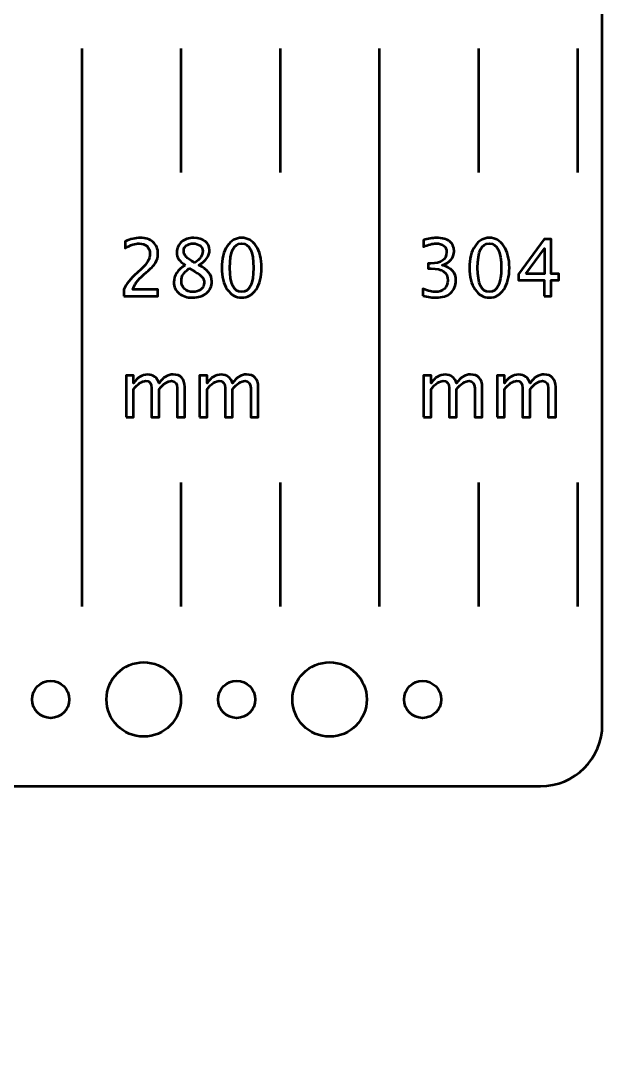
# Model space of a CAD drawing. Header units: centimetres. Extents: x -19.4 to 19.4, y -14.9 to 14.9.
# Drawn here: x 14.76 to 19.45, y -6.61 to 1.72 of the extents above; entities that cross this region are included whole.
import ezdxf

# ---------------------------------------------------------------- set-up
doc = ezdxf.new("R2010")
doc.units = ezdxf.units.CM
doc.header["$MEASUREMENT"] = 0
doc.layers.add('Layer 1', color=7, linetype='Continuous')

msp = doc.modelspace()

# ---------------------------------------------------------------- linework, layer by layer
at = {"layer": 'Layer 1', "lineweight": 53}
for centre, major_axis in [((15.75001, -3.75001), (0, 0.30001)), ((17.25001, -3.75001), (0, 0.30001)), ((15, -3.75), (0, 0.15)), ((16.5, -3.75), (0, 0.15)), ((18, -3.75), (0, 0.15))]:
    msp.add_ellipse(centre, major_axis=major_axis, ratio=1, dxfattribs=at)
msp.add_open_spline([(-18.95, -14.95), (-19.22614, -14.95), (-19.45, -14.72614), (-19.45, -14.45), (-19.45, -14.45), (-19.45, -14.45), (-19.45, 14.45), (-19.45, 14.45), (-19.45, 14.45), (-19.45, 14.72614), (-19.22614, 14.95), (-18.95, 14.95), (-18.95, 14.95), (-15.20782, 14.95), (-9.72204, 14.95), (-6.55, 14.95), (-6.55, 14.95), (-6.27386, 14.95), (-6.05, 14.72614), (-6.05, 14.45), (-6.05, 14.45), (-6.05, 14.45), (-6.05, 2.95), (-6.05, 2.95), (-6.05, 2.95), (-6.05, 2.95), (18.95, 2.95), (18.95, 2.95), (18.95, 2.95), (19.22614, 2.95), (19.45, 2.72614), (19.45, 2.45), (19.45, 2.45), (19.45, 2.45), (19.45, -3.95), (19.45, -3.95), (19.45, -3.95), (19.45, -4.22614), (19.22614, -4.45), (18.95, -4.45), (18.95, -4.45), (18.95, -4.45), (-6.05, -4.45), (-6.05, -4.45), (-6.05, -4.45), (-6.05, -4.45), (-6.05, -14.45), (-6.05, -14.45), (-6.05, -14.45), (-6.05, -14.72614), (-6.27386, -14.95), (-6.55, -14.95), (-6.55, -14.95), (-11.32775, -14.95), (-14.17225, -14.95), (-18.95, -14.95)], degree=3, knots=[0, 0, 0, 0, 0.0666667, 0.0666667, 0.0666667, 0.0666667, 0.1333333, 0.1333333, 0.1333333, 0.1333333, 0.2, 0.2, 0.2, 0.2, 0.2666667, 0.2666667, 0.2666667, 0.2666667, 0.3333333, 0.3333333, 0.3333333, 0.3333333, 0.4, 0.4, 0.4, 0.4, 0.4666667, 0.4666667, 0.4666667, 0.4666667, 0.5333333, 0.5333333, 0.5333333, 0.5333333, 0.6, 0.6, 0.6, 0.6, 0.6666667, 0.6666667, 0.6666667, 0.6666667, 0.7333333, 0.7333333, 0.7333333, 0.7333333, 0.8, 0.8, 0.8, 0.8, 0.8666667, 0.8666667, 0.8666667, 0.8666667, 1, 1, 1, 1], dxfattribs=at)
at = {"layer": 'Layer 1', "color": 5, "lineweight": 53}
for points in [[(15.25, 1.5), (15.25, 1.5), (15.25, -3), (15.25, -3)], [(16.05, 1.5), (16.05, 1.5), (16.05, 0.5), (16.05, 0.5)], [(16.85, 1.5), (16.85, 1.5), (16.85, 0.5), (16.85, 0.5)], [(17.65, 1.5), (17.65, 1.5), (17.65, -3), (17.65, -3)], [(18.45, 1.5), (18.45, 1.5), (18.45, 0.5), (18.45, 0.5)], [(19.25, 1.5), (19.25, 1.5), (19.25, 0.5), (19.25, 0.5)], [(16.05, -2), (16.05, -2), (16.05, -3), (16.05, -3)], [(16.85, -2), (16.85, -2), (16.85, -3), (16.85, -3)], [(18.45, -2), (18.45, -2), (18.45, -3), (18.45, -3)], [(19.25, -2), (19.25, -2), (19.25, -3), (19.25, -3)]]:
    msp.add_open_spline(points, degree=3, dxfattribs=at)
for points, knots in [([(15.58972, -0.49738), (15.58972, -0.49738), (15.58972, -0.44404), (15.58972, -0.44404), (15.58972, -0.44404), (15.6075, -0.40245), (15.64337, -0.35704), (15.69745, -0.30804), (15.69745, -0.30804), (15.69745, -0.30804), (15.73238, -0.27672), (15.73238, -0.27672), (15.73238, -0.27672), (15.77736, -0.23587), (15.7999, -0.19544), (15.7999, -0.15522), (15.7999, -0.15522), (15.7999, -0.1295), (15.79217, -0.10939), (15.77683, -0.09468), (15.77683, -0.09468), (15.76148, -0.07997), (15.74021, -0.07256), (15.71322, -0.07256), (15.71322, -0.07256), (15.68168, -0.07256), (15.64433, -0.08463), (15.60115, -0.10876), (15.60115, -0.10876), (15.60115, -0.10876), (15.60115, -0.05542), (15.60115, -0.05542), (15.60115, -0.05542), (15.64189, -0.03637), (15.68243, -0.02684), (15.72285, -0.02684), (15.72285, -0.02684), (15.76582, -0.02684), (15.80032, -0.03838), (15.82636, -0.06156), (15.82636, -0.06156), (15.85229, -0.08474), (15.86531, -0.11543), (15.86531, -0.15374), (15.86531, -0.15374), (15.86531, -0.18126), (15.85874, -0.2057), (15.84562, -0.22698), (15.84562, -0.22698), (15.83239, -0.24835), (15.80794, -0.27418), (15.77207, -0.30466), (15.77207, -0.30466), (15.77207, -0.30466), (15.74847, -0.32477), (15.74847, -0.32477), (15.74847, -0.32477), (15.69936, -0.36636), (15.671, -0.40615), (15.66338, -0.44404), (15.66338, -0.44404), (15.66338, -0.44404), (15.8634, -0.44404), (15.8634, -0.44404), (15.8634, -0.44404), (15.8634, -0.44404), (15.8634, -0.49738), (15.8634, -0.49738), (15.8634, -0.49738), (15.8634, -0.49738), (15.58972, -0.49738), (15.58972, -0.49738)], [0, 0, 0, 0, 0.0526316, 0.0526316, 0.0526316, 0.0526316, 0.1052632, 0.1052632, 0.1052632, 0.1052632, 0.1578947, 0.1578947, 0.1578947, 0.1578947, 0.2105263, 0.2105263, 0.2105263, 0.2105263, 0.2631579, 0.2631579, 0.2631579, 0.2631579, 0.3157895, 0.3157895, 0.3157895, 0.3157895, 0.3684211, 0.3684211, 0.3684211, 0.3684211, 0.4210526, 0.4210526, 0.4210526, 0.4210526, 0.4736842, 0.4736842, 0.4736842, 0.4736842, 0.5263158, 0.5263158, 0.5263158, 0.5263158, 0.5789474, 0.5789474, 0.5789474, 0.5789474, 0.6315789, 0.6315789, 0.6315789, 0.6315789, 0.6842105, 0.6842105, 0.6842105, 0.6842105, 0.7368421, 0.7368421, 0.7368421, 0.7368421, 0.7894737, 0.7894737, 0.7894737, 0.7894737, 0.8421053, 0.8421053, 0.8421053, 0.8421053, 0.8947368, 0.8947368, 0.8947368, 0.8947368, 1, 1, 1, 1]), ([(16.08459, -0.24751), (16.0594, -0.22994), (16.04183, -0.21364), (16.03199, -0.19851), (16.03199, -0.19851), (16.02215, -0.18348), (16.01728, -0.16527), (16.01728, -0.144), (16.01728, -0.144), (16.01728, -0.10929), (16.02998, -0.08103), (16.05527, -0.05934), (16.05527, -0.05934), (16.08067, -0.03764), (16.1138, -0.02684), (16.15465, -0.02684), (16.15465, -0.02684), (16.19233, -0.02684), (16.22291, -0.03605), (16.2463, -0.05447), (16.2463, -0.05447), (16.26969, -0.07278), (16.28144, -0.09669), (16.28144, -0.12601), (16.28144, -0.12601), (16.28144, -0.17046), (16.25297, -0.21099), (16.19614, -0.24751), (16.19614, -0.24751), (16.26525, -0.28137), (16.29986, -0.32508), (16.29986, -0.37863), (16.29986, -0.37863), (16.29986, -0.41684), (16.28536, -0.44806), (16.25646, -0.4724), (16.25646, -0.4724), (16.22757, -0.49664), (16.19042, -0.50881), (16.14492, -0.50881), (16.14492, -0.50881), (16.09951, -0.50881), (16.06289, -0.49738), (16.03495, -0.47452), (16.03495, -0.47452), (16.00712, -0.45177), (15.99315, -0.42171), (15.99315, -0.38456), (15.99315, -0.38456), (15.99315, -0.32953), (16.02363, -0.28391), (16.08459, -0.24751)], [0, 0, 0, 0, 0.0714286, 0.0714286, 0.0714286, 0.0714286, 0.1428571, 0.1428571, 0.1428571, 0.1428571, 0.2142857, 0.2142857, 0.2142857, 0.2142857, 0.2857143, 0.2857143, 0.2857143, 0.2857143, 0.3571429, 0.3571429, 0.3571429, 0.3571429, 0.4285714, 0.4285714, 0.4285714, 0.4285714, 0.5, 0.5, 0.5, 0.5, 0.5714286, 0.5714286, 0.5714286, 0.5714286, 0.6428571, 0.6428571, 0.6428571, 0.6428571, 0.7142857, 0.7142857, 0.7142857, 0.7142857, 0.7857143, 0.7857143, 0.7857143, 0.7857143, 0.8571429, 0.8571429, 0.8571429, 0.8571429, 1, 1, 1, 1]), ([(16.16206, -0.22835), (16.20482, -0.20009), (16.2262, -0.16877), (16.2262, -0.13416), (16.2262, -0.13416), (16.2262, -0.11564), (16.219, -0.10082), (16.20471, -0.0895), (16.20471, -0.0895), (16.19032, -0.07817), (16.17159, -0.07256), (16.14841, -0.07256), (16.14841, -0.07256), (16.12597, -0.07256), (16.10766, -0.07807), (16.09359, -0.08918), (16.09359, -0.08918), (16.07951, -0.10029), (16.07253, -0.11458), (16.07253, -0.13225), (16.07253, -0.13225), (16.07253, -0.1494), (16.07888, -0.16485), (16.09158, -0.17861), (16.09158, -0.17861), (16.10428, -0.19226), (16.12777, -0.20888), (16.16206, -0.22835)], [0, 0, 0, 0, 0.125, 0.125, 0.125, 0.125, 0.25, 0.25, 0.25, 0.25, 0.375, 0.375, 0.375, 0.375, 0.5, 0.5, 0.5, 0.5, 0.625, 0.625, 0.625, 0.625, 0.75, 0.75, 0.75, 0.75, 1, 1, 1, 1]), ([(16.54073, -0.50881), (16.49258, -0.50881), (16.45374, -0.48669), (16.42431, -0.44256), (16.42431, -0.44256), (16.39479, -0.39843), (16.38008, -0.34022), (16.38008, -0.26783), (16.38008, -0.26783), (16.38008, -0.19544), (16.39479, -0.13723), (16.42431, -0.0931), (16.42431, -0.0931), (16.45374, -0.04896), (16.49258, -0.02684), (16.54073, -0.02684), (16.54073, -0.02684), (16.5891, -0.02684), (16.62794, -0.04886), (16.65736, -0.09288), (16.65736, -0.09288), (16.68667, -0.13691), (16.70139, -0.19523), (16.70139, -0.26783), (16.70139, -0.26783), (16.70139, -0.34022), (16.68667, -0.39843), (16.65736, -0.44256), (16.65736, -0.44256), (16.62794, -0.48669), (16.5891, -0.50881), (16.54073, -0.50881)], [0, 0, 0, 0, 0.1111111, 0.1111111, 0.1111111, 0.1111111, 0.2222222, 0.2222222, 0.2222222, 0.2222222, 0.3333333, 0.3333333, 0.3333333, 0.3333333, 0.4444444, 0.4444444, 0.4444444, 0.4444444, 0.5555556, 0.5555556, 0.5555556, 0.5555556, 0.6666667, 0.6666667, 0.6666667, 0.6666667, 0.7777778, 0.7777778, 0.7777778, 0.7777778, 1, 1, 1, 1]), ([(16.54062, -0.46309), (16.60423, -0.46309), (16.63598, -0.398), (16.63598, -0.26783), (16.63598, -0.26783), (16.63598, -0.13765), (16.60423, -0.07256), (16.54062, -0.07256), (16.54062, -0.07256), (16.47723, -0.07256), (16.44548, -0.13765), (16.44548, -0.26783), (16.44548, -0.26783), (16.44548, -0.398), (16.47723, -0.46309), (16.54062, -0.46309)], [0, 0, 0, 0, 0.2, 0.2, 0.2, 0.2, 0.4, 0.4, 0.4, 0.4, 0.6, 0.6, 0.6, 0.6, 1, 1, 1, 1]), ([(18.00178, -0.4942), (18.00178, -0.4942), (18.00178, -0.43705), (18.00178, -0.43705), (18.00178, -0.43705), (18.04538, -0.45441), (18.07957, -0.46309), (18.10465, -0.46309), (18.10465, -0.46309), (18.13418, -0.46309), (18.15799, -0.45462), (18.1763, -0.43758), (18.1763, -0.43758), (18.19461, -0.42054), (18.20371, -0.39832), (18.20371, -0.37101), (18.20371, -0.37101), (18.20371, -0.30624), (18.15863, -0.27386), (18.06846, -0.27386), (18.06846, -0.27386), (18.06846, -0.27386), (18.04433, -0.27386), (18.04433, -0.27386), (18.04433, -0.27386), (18.04433, -0.27386), (18.04433, -0.2329), (18.04433, -0.2329), (18.04433, -0.2329), (18.04433, -0.2329), (18.0657, -0.23258), (18.0657, -0.23258), (18.0657, -0.23258), (18.15048, -0.23258), (18.19292, -0.20274), (18.19292, -0.14294), (18.19292, -0.14294), (18.19292, -0.09606), (18.16476, -0.07256), (18.10857, -0.07256), (18.10857, -0.07256), (18.0784, -0.07256), (18.04496, -0.08124), (18.00813, -0.0986), (18.00813, -0.0986), (18.00813, -0.0986), (18.00813, -0.04526), (18.00813, -0.04526), (18.00813, -0.04526), (18.04422, -0.03298), (18.07904, -0.02684), (18.11248, -0.02684), (18.11248, -0.02684), (18.15799, -0.02684), (18.19302, -0.03595), (18.21736, -0.05415), (18.21736, -0.05415), (18.2417, -0.07225), (18.25388, -0.0986), (18.25388, -0.1331), (18.25388, -0.1331), (18.25388, -0.18697), (18.22202, -0.22539), (18.1582, -0.24825), (18.1582, -0.24825), (18.23218, -0.2655), (18.26912, -0.30603), (18.26912, -0.37006), (18.26912, -0.37006), (18.26912, -0.41324), (18.25483, -0.44721), (18.22636, -0.47187), (18.22636, -0.47187), (18.19789, -0.49653), (18.15873, -0.50881), (18.10899, -0.50881), (18.10899, -0.50881), (18.08063, -0.50881), (18.04496, -0.50394), (18.00178, -0.4942)], [0, 0, 0, 0, 0.047619, 0.047619, 0.047619, 0.047619, 0.0952381, 0.0952381, 0.0952381, 0.0952381, 0.1428571, 0.1428571, 0.1428571, 0.1428571, 0.1904762, 0.1904762, 0.1904762, 0.1904762, 0.2380952, 0.2380952, 0.2380952, 0.2380952, 0.2857143, 0.2857143, 0.2857143, 0.2857143, 0.3333333, 0.3333333, 0.3333333, 0.3333333, 0.3809524, 0.3809524, 0.3809524, 0.3809524, 0.4285714, 0.4285714, 0.4285714, 0.4285714, 0.4761905, 0.4761905, 0.4761905, 0.4761905, 0.5238095, 0.5238095, 0.5238095, 0.5238095, 0.5714286, 0.5714286, 0.5714286, 0.5714286, 0.6190476, 0.6190476, 0.6190476, 0.6190476, 0.6666667, 0.6666667, 0.6666667, 0.6666667, 0.7142857, 0.7142857, 0.7142857, 0.7142857, 0.7619048, 0.7619048, 0.7619048, 0.7619048, 0.8095238, 0.8095238, 0.8095238, 0.8095238, 0.8571429, 0.8571429, 0.8571429, 0.8571429, 0.9047619, 0.9047619, 0.9047619, 0.9047619, 1, 1, 1, 1]), ([(18.5392, -0.50881), (18.49105, -0.50881), (18.45221, -0.48669), (18.42278, -0.44256), (18.42278, -0.44256), (18.39326, -0.39843), (18.37855, -0.34022), (18.37855, -0.26783), (18.37855, -0.26783), (18.37855, -0.19544), (18.39326, -0.13723), (18.42278, -0.0931), (18.42278, -0.0931), (18.45221, -0.04896), (18.49105, -0.02684), (18.5392, -0.02684), (18.5392, -0.02684), (18.58757, -0.02684), (18.62641, -0.04886), (18.65583, -0.09288), (18.65583, -0.09288), (18.68514, -0.13691), (18.69986, -0.19523), (18.69986, -0.26783), (18.69986, -0.26783), (18.69986, -0.34022), (18.68514, -0.39843), (18.65583, -0.44256), (18.65583, -0.44256), (18.62641, -0.48669), (18.58757, -0.50881), (18.5392, -0.50881)], [0, 0, 0, 0, 0.1111111, 0.1111111, 0.1111111, 0.1111111, 0.2222222, 0.2222222, 0.2222222, 0.2222222, 0.3333333, 0.3333333, 0.3333333, 0.3333333, 0.4444444, 0.4444444, 0.4444444, 0.4444444, 0.5555556, 0.5555556, 0.5555556, 0.5555556, 0.6666667, 0.6666667, 0.6666667, 0.6666667, 0.7777778, 0.7777778, 0.7777778, 0.7777778, 1, 1, 1, 1]), ([(18.53909, -0.46309), (18.6027, -0.46309), (18.63445, -0.398), (18.63445, -0.26783), (18.63445, -0.26783), (18.63445, -0.13765), (18.6027, -0.07256), (18.53909, -0.07256), (18.53909, -0.07256), (18.4757, -0.07256), (18.44395, -0.13765), (18.44395, -0.26783), (18.44395, -0.26783), (18.44395, -0.398), (18.4757, -0.46309), (18.53909, -0.46309)], [0, 0, 0, 0, 0.2, 0.2, 0.2, 0.2, 0.4, 0.4, 0.4, 0.4, 0.6, 0.6, 0.6, 0.6, 1, 1, 1, 1]), ([(18.97947, -0.49738), (18.97947, -0.49738), (18.97947, -0.3672), (18.97947, -0.3672), (18.97947, -0.3672), (18.97947, -0.3672), (18.77246, -0.3672), (18.77246, -0.3672), (18.77246, -0.3672), (18.77246, -0.3672), (18.77246, -0.32085), (18.77246, -0.32085), (18.77246, -0.32085), (18.77246, -0.32085), (18.97947, -0.03827), (18.97947, -0.03827), (18.97947, -0.03827), (18.97947, -0.03827), (19.03662, -0.03827), (19.03662, -0.03827), (19.03662, -0.03827), (19.03662, -0.03827), (19.03662, -0.31704), (19.03662, -0.31704), (19.03662, -0.31704), (19.03662, -0.31704), (19.09821, -0.31704), (19.09821, -0.31704), (19.09821, -0.31704), (19.09821, -0.31704), (19.09821, -0.3672), (19.09821, -0.3672), (19.09821, -0.3672), (19.09821, -0.3672), (19.03662, -0.3672), (19.03662, -0.3672), (19.03662, -0.3672), (19.03662, -0.3672), (19.03662, -0.49738), (19.03662, -0.49738), (19.03662, -0.49738), (19.03662, -0.49738), (18.97947, -0.49738), (18.97947, -0.49738)], [0, 0, 0, 0, 0.0833333, 0.0833333, 0.0833333, 0.0833333, 0.1666667, 0.1666667, 0.1666667, 0.1666667, 0.25, 0.25, 0.25, 0.25, 0.3333333, 0.3333333, 0.3333333, 0.3333333, 0.4166667, 0.4166667, 0.4166667, 0.4166667, 0.5, 0.5, 0.5, 0.5, 0.5833333, 0.5833333, 0.5833333, 0.5833333, 0.6666667, 0.6666667, 0.6666667, 0.6666667, 0.75, 0.75, 0.75, 0.75, 0.8333333, 0.8333333, 0.8333333, 0.8333333, 1, 1, 1, 1]), ([(18.83267, -0.31704), (18.83267, -0.31704), (18.98328, -0.31704), (18.98328, -0.31704), (18.98328, -0.31704), (18.98328, -0.31704), (18.98328, -0.11363), (18.98328, -0.11363), (18.98328, -0.11363), (18.98328, -0.11363), (18.83267, -0.31704), (18.83267, -0.31704)], [0, 0, 0, 0, 0.25, 0.25, 0.25, 0.25, 0.5, 0.5, 0.5, 0.5, 1, 1, 1, 1]), ([(16.11782, -0.27227), (16.09306, -0.29132), (16.07623, -0.30794), (16.06734, -0.32212), (16.06734, -0.32212), (16.05856, -0.3363), (16.05411, -0.35387), (16.05411, -0.37504), (16.05411, -0.37504), (16.05411, -0.40128), (16.06258, -0.42256), (16.07962, -0.43875), (16.07962, -0.43875), (16.09666, -0.45494), (16.11899, -0.46309), (16.14682, -0.46309), (16.14682, -0.46309), (16.1736, -0.46309), (16.1954, -0.45621), (16.21223, -0.44235), (16.21223, -0.44235), (16.22916, -0.42848), (16.23763, -0.41049), (16.23763, -0.38837), (16.23763, -0.38837), (16.23763, -0.37059), (16.23244, -0.35546), (16.22196, -0.34318), (16.22196, -0.34318), (16.21148, -0.3309), (16.19127, -0.31588), (16.16132, -0.2981), (16.16132, -0.2981), (16.16132, -0.2981), (16.11782, -0.27227), (16.11782, -0.27227)], [0, 0, 0, 0, 0.1, 0.1, 0.1, 0.1, 0.2, 0.2, 0.2, 0.2, 0.3, 0.3, 0.3, 0.3, 0.4, 0.4, 0.4, 0.4, 0.5, 0.5, 0.5, 0.5, 0.6, 0.6, 0.6, 0.6, 0.7, 0.7, 0.7, 0.7, 0.8, 0.8, 0.8, 0.8, 1, 1, 1, 1]), ([(15.60739, -1.47316), (15.60739, -1.47316), (15.60739, -1.13661), (15.60739, -1.13661), (15.60739, -1.13661), (15.60739, -1.13661), (15.66835, -1.13661), (15.66835, -1.13661), (15.66835, -1.13661), (15.66835, -1.13661), (15.66835, -1.20022), (15.66835, -1.20022), (15.66835, -1.20022), (15.69809, -1.15312), (15.73619, -1.12962), (15.78286, -1.12962), (15.78286, -1.12962), (15.82784, -1.12962), (15.85843, -1.15312), (15.87473, -1.20022), (15.87473, -1.20022), (15.90362, -1.1527), (15.94129, -1.12899), (15.98754, -1.12899), (15.98754, -1.12899), (16.01707, -1.12899), (16.04004, -1.13767), (16.05644, -1.15513), (16.05644, -1.15513), (16.07285, -1.17259), (16.0811, -1.19704), (16.0811, -1.22847), (16.0811, -1.22847), (16.0811, -1.22847), (16.0811, -1.47316), (16.0811, -1.47316), (16.0811, -1.47316), (16.0811, -1.47316), (16.02014, -1.47316), (16.02014, -1.47316), (16.02014, -1.47316), (16.02014, -1.47316), (16.02014, -1.23853), (16.02014, -1.23853), (16.02014, -1.23853), (16.02014, -1.20022), (16.0049, -1.18106), (15.97442, -1.18106), (15.97442, -1.18106), (15.94278, -1.18106), (15.90954, -1.20339), (15.87473, -1.24816), (15.87473, -1.24816), (15.87473, -1.24816), (15.87473, -1.47316), (15.87473, -1.47316), (15.87473, -1.47316), (15.87473, -1.47316), (15.81377, -1.47316), (15.81377, -1.47316), (15.81377, -1.47316), (15.81377, -1.47316), (15.81377, -1.23832), (15.81377, -1.23832), (15.81377, -1.23832), (15.81377, -1.19969), (15.79831, -1.18042), (15.7673, -1.18042), (15.7673, -1.18042), (15.73651, -1.18042), (15.70349, -1.20286), (15.66835, -1.24784), (15.66835, -1.24784), (15.66835, -1.24784), (15.66835, -1.47316), (15.66835, -1.47316), (15.66835, -1.47316), (15.66835, -1.47316), (15.60739, -1.47316), (15.60739, -1.47316)], [0, 0, 0, 0, 0.047619, 0.047619, 0.047619, 0.047619, 0.0952381, 0.0952381, 0.0952381, 0.0952381, 0.1428571, 0.1428571, 0.1428571, 0.1428571, 0.1904762, 0.1904762, 0.1904762, 0.1904762, 0.2380952, 0.2380952, 0.2380952, 0.2380952, 0.2857143, 0.2857143, 0.2857143, 0.2857143, 0.3333333, 0.3333333, 0.3333333, 0.3333333, 0.3809524, 0.3809524, 0.3809524, 0.3809524, 0.4285714, 0.4285714, 0.4285714, 0.4285714, 0.4761905, 0.4761905, 0.4761905, 0.4761905, 0.5238095, 0.5238095, 0.5238095, 0.5238095, 0.5714286, 0.5714286, 0.5714286, 0.5714286, 0.6190476, 0.6190476, 0.6190476, 0.6190476, 0.6666667, 0.6666667, 0.6666667, 0.6666667, 0.7142857, 0.7142857, 0.7142857, 0.7142857, 0.7619048, 0.7619048, 0.7619048, 0.7619048, 0.8095238, 0.8095238, 0.8095238, 0.8095238, 0.8571429, 0.8571429, 0.8571429, 0.8571429, 0.9047619, 0.9047619, 0.9047619, 0.9047619, 1, 1, 1, 1]), ([(16.20027, -1.47316), (16.20027, -1.47316), (16.20027, -1.13661), (16.20027, -1.13661), (16.20027, -1.13661), (16.20027, -1.13661), (16.26123, -1.13661), (16.26123, -1.13661), (16.26123, -1.13661), (16.26123, -1.13661), (16.26123, -1.20022), (16.26123, -1.20022), (16.26123, -1.20022), (16.29097, -1.15312), (16.32907, -1.12962), (16.37574, -1.12962), (16.37574, -1.12962), (16.42072, -1.12962), (16.45131, -1.15312), (16.46761, -1.20022), (16.46761, -1.20022), (16.4965, -1.1527), (16.53417, -1.12899), (16.58042, -1.12899), (16.58042, -1.12899), (16.60995, -1.12899), (16.63292, -1.13767), (16.64932, -1.15513), (16.64932, -1.15513), (16.66573, -1.17259), (16.67398, -1.19704), (16.67398, -1.22847), (16.67398, -1.22847), (16.67398, -1.22847), (16.67398, -1.47316), (16.67398, -1.47316), (16.67398, -1.47316), (16.67398, -1.47316), (16.61302, -1.47316), (16.61302, -1.47316), (16.61302, -1.47316), (16.61302, -1.47316), (16.61302, -1.23853), (16.61302, -1.23853), (16.61302, -1.23853), (16.61302, -1.20022), (16.59778, -1.18106), (16.5673, -1.18106), (16.5673, -1.18106), (16.53566, -1.18106), (16.50242, -1.20339), (16.46761, -1.24816), (16.46761, -1.24816), (16.46761, -1.24816), (16.46761, -1.47316), (16.46761, -1.47316), (16.46761, -1.47316), (16.46761, -1.47316), (16.40665, -1.47316), (16.40665, -1.47316), (16.40665, -1.47316), (16.40665, -1.47316), (16.40665, -1.23832), (16.40665, -1.23832), (16.40665, -1.23832), (16.40665, -1.19969), (16.39119, -1.18042), (16.36018, -1.18042), (16.36018, -1.18042), (16.32939, -1.18042), (16.29637, -1.20286), (16.26123, -1.24784), (16.26123, -1.24784), (16.26123, -1.24784), (16.26123, -1.47316), (16.26123, -1.47316), (16.26123, -1.47316), (16.26123, -1.47316), (16.20027, -1.47316), (16.20027, -1.47316)], [0, 0, 0, 0, 0.047619, 0.047619, 0.047619, 0.047619, 0.0952381, 0.0952381, 0.0952381, 0.0952381, 0.1428571, 0.1428571, 0.1428571, 0.1428571, 0.1904762, 0.1904762, 0.1904762, 0.1904762, 0.2380952, 0.2380952, 0.2380952, 0.2380952, 0.2857143, 0.2857143, 0.2857143, 0.2857143, 0.3333333, 0.3333333, 0.3333333, 0.3333333, 0.3809524, 0.3809524, 0.3809524, 0.3809524, 0.4285714, 0.4285714, 0.4285714, 0.4285714, 0.4761905, 0.4761905, 0.4761905, 0.4761905, 0.5238095, 0.5238095, 0.5238095, 0.5238095, 0.5714286, 0.5714286, 0.5714286, 0.5714286, 0.6190476, 0.6190476, 0.6190476, 0.6190476, 0.6666667, 0.6666667, 0.6666667, 0.6666667, 0.7142857, 0.7142857, 0.7142857, 0.7142857, 0.7619048, 0.7619048, 0.7619048, 0.7619048, 0.8095238, 0.8095238, 0.8095238, 0.8095238, 0.8571429, 0.8571429, 0.8571429, 0.8571429, 0.9047619, 0.9047619, 0.9047619, 0.9047619, 1, 1, 1, 1]), ([(18.00739, -1.47316), (18.00739, -1.47316), (18.00739, -1.13661), (18.00739, -1.13661), (18.00739, -1.13661), (18.00739, -1.13661), (18.06835, -1.13661), (18.06835, -1.13661), (18.06835, -1.13661), (18.06835, -1.13661), (18.06835, -1.20022), (18.06835, -1.20022), (18.06835, -1.20022), (18.09809, -1.15312), (18.13619, -1.12962), (18.18286, -1.12962), (18.18286, -1.12962), (18.22784, -1.12962), (18.25843, -1.15312), (18.27473, -1.20022), (18.27473, -1.20022), (18.30362, -1.1527), (18.34129, -1.12899), (18.38754, -1.12899), (18.38754, -1.12899), (18.41707, -1.12899), (18.44004, -1.13767), (18.45644, -1.15513), (18.45644, -1.15513), (18.47285, -1.17259), (18.4811, -1.19704), (18.4811, -1.22847), (18.4811, -1.22847), (18.4811, -1.22847), (18.4811, -1.47316), (18.4811, -1.47316), (18.4811, -1.47316), (18.4811, -1.47316), (18.42014, -1.47316), (18.42014, -1.47316), (18.42014, -1.47316), (18.42014, -1.47316), (18.42014, -1.23853), (18.42014, -1.23853), (18.42014, -1.23853), (18.42014, -1.20022), (18.4049, -1.18106), (18.37442, -1.18106), (18.37442, -1.18106), (18.34278, -1.18106), (18.30954, -1.20339), (18.27473, -1.24816), (18.27473, -1.24816), (18.27473, -1.24816), (18.27473, -1.47316), (18.27473, -1.47316), (18.27473, -1.47316), (18.27473, -1.47316), (18.21377, -1.47316), (18.21377, -1.47316), (18.21377, -1.47316), (18.21377, -1.47316), (18.21377, -1.23832), (18.21377, -1.23832), (18.21377, -1.23832), (18.21377, -1.19969), (18.19831, -1.18042), (18.1673, -1.18042), (18.1673, -1.18042), (18.13651, -1.18042), (18.10349, -1.20286), (18.06835, -1.24784), (18.06835, -1.24784), (18.06835, -1.24784), (18.06835, -1.47316), (18.06835, -1.47316), (18.06835, -1.47316), (18.06835, -1.47316), (18.00739, -1.47316), (18.00739, -1.47316)], [0, 0, 0, 0, 0.047619, 0.047619, 0.047619, 0.047619, 0.0952381, 0.0952381, 0.0952381, 0.0952381, 0.1428571, 0.1428571, 0.1428571, 0.1428571, 0.1904762, 0.1904762, 0.1904762, 0.1904762, 0.2380952, 0.2380952, 0.2380952, 0.2380952, 0.2857143, 0.2857143, 0.2857143, 0.2857143, 0.3333333, 0.3333333, 0.3333333, 0.3333333, 0.3809524, 0.3809524, 0.3809524, 0.3809524, 0.4285714, 0.4285714, 0.4285714, 0.4285714, 0.4761905, 0.4761905, 0.4761905, 0.4761905, 0.5238095, 0.5238095, 0.5238095, 0.5238095, 0.5714286, 0.5714286, 0.5714286, 0.5714286, 0.6190476, 0.6190476, 0.6190476, 0.6190476, 0.6666667, 0.6666667, 0.6666667, 0.6666667, 0.7142857, 0.7142857, 0.7142857, 0.7142857, 0.7619048, 0.7619048, 0.7619048, 0.7619048, 0.8095238, 0.8095238, 0.8095238, 0.8095238, 0.8571429, 0.8571429, 0.8571429, 0.8571429, 0.9047619, 0.9047619, 0.9047619, 0.9047619, 1, 1, 1, 1]), ([(18.60027, -1.47316), (18.60027, -1.47316), (18.60027, -1.13661), (18.60027, -1.13661), (18.60027, -1.13661), (18.60027, -1.13661), (18.66123, -1.13661), (18.66123, -1.13661), (18.66123, -1.13661), (18.66123, -1.13661), (18.66123, -1.20022), (18.66123, -1.20022), (18.66123, -1.20022), (18.69097, -1.15312), (18.72907, -1.12962), (18.77574, -1.12962), (18.77574, -1.12962), (18.82072, -1.12962), (18.85131, -1.15312), (18.86761, -1.20022), (18.86761, -1.20022), (18.8965, -1.1527), (18.93417, -1.12899), (18.98042, -1.12899), (18.98042, -1.12899), (19.00995, -1.12899), (19.03292, -1.13767), (19.04932, -1.15513), (19.04932, -1.15513), (19.06573, -1.17259), (19.07398, -1.19704), (19.07398, -1.22847), (19.07398, -1.22847), (19.07398, -1.22847), (19.07398, -1.47316), (19.07398, -1.47316), (19.07398, -1.47316), (19.07398, -1.47316), (19.01302, -1.47316), (19.01302, -1.47316), (19.01302, -1.47316), (19.01302, -1.47316), (19.01302, -1.23853), (19.01302, -1.23853), (19.01302, -1.23853), (19.01302, -1.20022), (18.99778, -1.18106), (18.9673, -1.18106), (18.9673, -1.18106), (18.93566, -1.18106), (18.90242, -1.20339), (18.86761, -1.24816), (18.86761, -1.24816), (18.86761, -1.24816), (18.86761, -1.47316), (18.86761, -1.47316), (18.86761, -1.47316), (18.86761, -1.47316), (18.80665, -1.47316), (18.80665, -1.47316), (18.80665, -1.47316), (18.80665, -1.47316), (18.80665, -1.23832), (18.80665, -1.23832), (18.80665, -1.23832), (18.80665, -1.19969), (18.79119, -1.18042), (18.76018, -1.18042), (18.76018, -1.18042), (18.72939, -1.18042), (18.69637, -1.20286), (18.66123, -1.24784), (18.66123, -1.24784), (18.66123, -1.24784), (18.66123, -1.47316), (18.66123, -1.47316), (18.66123, -1.47316), (18.66123, -1.47316), (18.60027, -1.47316), (18.60027, -1.47316)], [0, 0, 0, 0, 0.047619, 0.047619, 0.047619, 0.047619, 0.0952381, 0.0952381, 0.0952381, 0.0952381, 0.1428571, 0.1428571, 0.1428571, 0.1428571, 0.1904762, 0.1904762, 0.1904762, 0.1904762, 0.2380952, 0.2380952, 0.2380952, 0.2380952, 0.2857143, 0.2857143, 0.2857143, 0.2857143, 0.3333333, 0.3333333, 0.3333333, 0.3333333, 0.3809524, 0.3809524, 0.3809524, 0.3809524, 0.4285714, 0.4285714, 0.4285714, 0.4285714, 0.4761905, 0.4761905, 0.4761905, 0.4761905, 0.5238095, 0.5238095, 0.5238095, 0.5238095, 0.5714286, 0.5714286, 0.5714286, 0.5714286, 0.6190476, 0.6190476, 0.6190476, 0.6190476, 0.6666667, 0.6666667, 0.6666667, 0.6666667, 0.7142857, 0.7142857, 0.7142857, 0.7142857, 0.7619048, 0.7619048, 0.7619048, 0.7619048, 0.8095238, 0.8095238, 0.8095238, 0.8095238, 0.8571429, 0.8571429, 0.8571429, 0.8571429, 0.9047619, 0.9047619, 0.9047619, 0.9047619, 1, 1, 1, 1])]:
    msp.add_open_spline(points, degree=3, knots=knots, dxfattribs=at)

doc.saveas('drawing.dxf')
